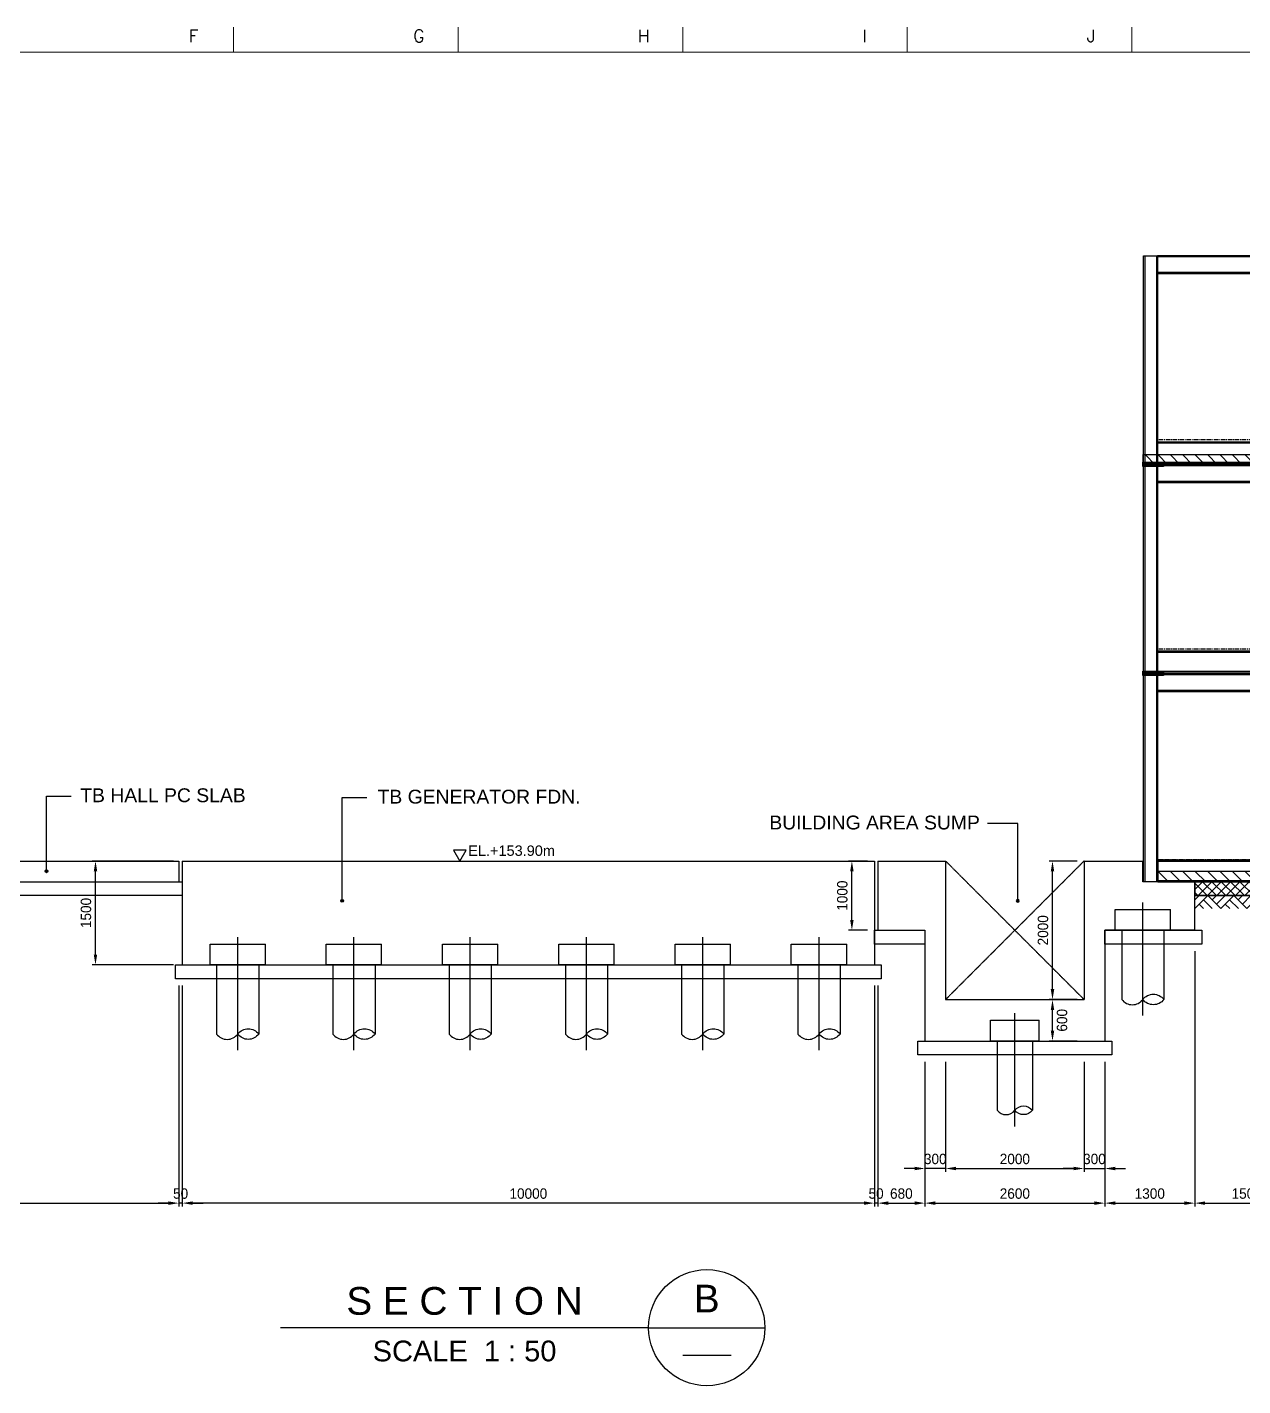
# Model space of a CAD drawing. Header units: millimetres. Extents: x 63700 to 182600, y -289551 to -205451.
# Drawn here: x 81429 to 98995, y -267645 to -248020 of the extents above; entities that cross this region are included whole.
import ezdxf
from ezdxf.enums import TextEntityAlignment as Align

# ---------------------------------------------------------------- set-up
doc = ezdxf.new("R2010")
doc.units = ezdxf.units.MM
doc.header["$LTSCALE"] = 50
doc.linetypes.add('CENTER', pattern=[2, 1.25, -0.25, 0.25, -0.25])
doc.linetypes.add('HIDDEN', pattern=[0.375, 0.25, -0.125])
doc.layers.get('Defpoints').update_dxf_attribs({"color": 140})
for name, color, linetype in [('1', 7, 'Continuous'), ('C_BLOCK', 7, 'Continuous'), ('C_CEN', 1, 'CENTER'), ('C_COLUMN-01', 2, 'Continuous'), ('C_CONC', 4, 'Continuous'), ('C_GIRDER', 2, 'Continuous'), ('C_TEXT_01', 2, 'Continuous'), ('DIM-SCALE', 7, 'Continuous'), ('finish', 1, 'Continuous'), ('HATCH-2', 4, 'Continuous'), ('PILE-1', 8, 'Continuous'), ('REBARD', 3, 'Continuous')]:
    doc.layers.add(name, color=color, linetype=linetype)
doc.layers.add('TAN-TIT', color=30, linetype='Continuous', lineweight=0)
doc.layers.add('TITLE', color=7, linetype='Continuous', lineweight=30)
doc.styles.add('Arial', font='arial.ttf')
doc.styles.add('COM', font='COMPLEX', dxfattribs={"height": 5})
doc.styles.add('돋움', font='')
doc.styles.get('돋움').set_extended_font_data('Dotum')
doc.dimstyles.new('일반도면_0050', dxfattribs={"dimscale": 50, "dimtxt": 3, "dimasz": 3, "dimexe": 1, "dimexo": 2, "dimgap": 1.25, "dimtad": 1, "dimdec": 0, "dimzin": 0, "dimdsep": 46, "dimtxsty": '돋움', "dimcen": -5, "dimclrd": 1, "dimclre": 1, "dimclrt": 7, "dimadec": 8, "dimazin": 0, "dimtfac": 1, "dimtdec": 4, "dimtix": 1, "dimtmove": 2, "dimatfit": 3, "dimfxl": 1, "dimtolj": 1, "dimtzin": 0, "dimarcsym": 0})

# ---------------------------------------------------------------- blocks, each defined once
blk = doc.blocks.new('BORDER')
at = {"layer": 'TAN-TIT'}
for p, q in [((82848, 164680), (82848, 166122)), ((95827, 164680), (95827, 166122)), ((108806, 164680), (108806, 166122)), ((121784, 164680), (121784, 166122)), ((134763, 164680), (134763, 166122)), ((232823, 164680), (4977, 164680))]:
    blk.add_line(p, q, dxfattribs=at)
at = {"layer": 'TAN-TIT', "style": 'COM'}
for s, p in [('F', (80253, 165257)), ('G', (93231, 165257)), ('H', (106210, 165257)), ('I', (119188, 165257)), ('J', (132167, 165257))]:
    blk.add_text(s, height=721, dxfattribs=at).set_placement(p)
blk = doc.blocks.new('ER')
at = {"layer": 'C_BLOCK', "color": 1, "linetype": 'Continuous'}
for p, q in [((2.5, 0), (0, -2.5)), ((0.833, 0), (0, -0.832)), ((0, 0), (20, 0)), ((2.5, 0), (5, -2.5)), ((4.167, 0), (3.334, -0.833)), ((5.833, 0), (4.166, -1.666)), ((7.5, 0), (5, -2.5)), ((7.5, 0), (9.999, -2.5)), ((9.167, 0), (8.333, -0.833)), ((10.832, 0), (9.166, -1.666)), ((12.499, 0), (9.999, -2.5)), ((12.499, 0), (14.999, -2.5)), ((14.166, 0), (13.333, -0.833)), ((15.832, 0), (14.165, -1.666)), ((17.499, 0), (14.999, -2.5)), ((17.499, 0), (19.998, -2.5)), ((19.166, 0), (18.332, -0.833)), ((0.834, -1.666), (1.667, -2.5)), ((1.667, -0.833), (3.333, -2.5)), ((5.887, -1.613), (6.774, -2.5)), ((6.719, -0.78), (8.439, -2.5)), ((10.833, -1.666), (11.666, -2.5)), ((11.666, -0.833), (13.332, -2.5)), ((15.832, -1.666), (16.666, -2.5)), ((16.665, -0.833), (18.331, -2.5)), ((19.998, -0.832), (19.165, -1.666))]:
    blk.add_line(p, q, dxfattribs=at)
blk = doc.blocks.new('*D293')
at = {"layer": 'Defpoints', "color": 0}
for p in [(93671, -261765), (93721, -261765), (93671, -265006)]:
    blk.add_point(p, dxfattribs=at)
at = {"layer": 'DIM-SCALE', "color": 1, "lineweight": -2}
for p, q in [((93671, -261865), (93671, -265056)), ((93721, -261865), (93721, -265056)), ((93521, -265006), (93371, -265006)), ((93721, -265006), (93671, -265006)), ((93871, -265006), (94021, -265006))]:
    blk.add_line(p, q, dxfattribs=at)
at = {"layer": 'DIM-SCALE', "color": 1}
for points in [[(93521, -264981), (93521, -265031), (93671, -265006)], [(93871, -264981), (93871, -265031), (93721, -265006)]]:
    blk.add_solid(points, dxfattribs=at)
at = {"layer": 'DIM-SCALE', "color": 7, "insert": (93696, -264869), "char_height": 150, "attachment_point": 5, "style": '돋움'}
blk.add_mtext('\\A1;50', dxfattribs=at)
blk = doc.blocks.new('*D294')
at = {"layer": 'Defpoints', "color": 0}
for p in [(98301, -261265), (97001, -262865), (98301, -265006)]:
    blk.add_point(p, dxfattribs=at)
at = {"layer": 'DIM-SCALE', "color": 1, "lineweight": -2}
for p, q in [((98301, -261365), (98301, -265056)), ((97001, -262965), (97001, -265056)), ((97151, -265006), (98151, -265006))]:
    blk.add_line(p, q, dxfattribs=at)
at = {"layer": 'DIM-SCALE', "color": 1}
for points in [[(97151, -264981), (97151, -265031), (97001, -265006)], [(98151, -264981), (98151, -265031), (98301, -265006)]]:
    blk.add_solid(points, dxfattribs=at)
at = {"layer": 'DIM-SCALE', "color": 7, "insert": (97651, -264869), "char_height": 150, "attachment_point": 5, "style": '돋움'}
blk.add_mtext('\\A1;1300', dxfattribs=at)
blk = doc.blocks.new('*D295')
at = {"layer": 'Defpoints', "color": 0}
for p in [(98301, -261265), (99801, -262065), (99801, -265006)]:
    blk.add_point(p, dxfattribs=at)
at = {"layer": 'DIM-SCALE', "color": 1, "lineweight": -2}
for p, q in [((98301, -261365), (98301, -265056)), ((99801, -262165), (99801, -265056)), ((98451, -265006), (99651, -265006))]:
    blk.add_line(p, q, dxfattribs=at)
at = {"layer": 'DIM-SCALE', "color": 1}
for points in [[(98451, -264981), (98451, -265031), (98301, -265006)], [(99651, -264981), (99651, -265031), (99801, -265006)]]:
    blk.add_solid(points, dxfattribs=at)
at = {"layer": 'DIM-SCALE', "color": 7, "insert": (99051, -264869), "char_height": 150, "attachment_point": 5, "style": '돋움'}
blk.add_mtext('\\A1;1500', dxfattribs=at)
blk = doc.blocks.new('*D381')
at = {"layer": 'Defpoints', "color": 0}
for p in [(78521, -261265), (83621, -261765), (83621, -265006)]:
    blk.add_point(p, dxfattribs=at)
at = {"layer": 'DIM-SCALE', "color": 1, "lineweight": -2}
for p, q in [((78521, -261365), (78521, -265056)), ((83621, -261865), (83621, -265056)), ((78671, -265006), (83471, -265006))]:
    blk.add_line(p, q, dxfattribs=at)
at = {"layer": 'DIM-SCALE', "color": 1}
for points in [[(78671, -264981), (78671, -265031), (78521, -265006)], [(83471, -264981), (83471, -265031), (83621, -265006)]]:
    blk.add_solid(points, dxfattribs=at)
at = {"layer": 'DIM-SCALE', "color": 7, "insert": (81071, -264869), "char_height": 150, "attachment_point": 5, "style": '돋움'}
blk.add_mtext('\\A1;5100', dxfattribs=at)
blk = doc.blocks.new('*D382')
at = {"layer": 'Defpoints', "color": 0}
for p in [(83621, -261765), (83671, -261765), (83621, -265006)]:
    blk.add_point(p, dxfattribs=at)
at = {"layer": 'DIM-SCALE', "color": 1, "lineweight": -2}
for p, q in [((83621, -261865), (83621, -265056)), ((83671, -261865), (83671, -265056)), ((83471, -265006), (83321, -265006)), ((83671, -265006), (83621, -265006)), ((83821, -265006), (83971, -265006))]:
    blk.add_line(p, q, dxfattribs=at)
at = {"layer": 'DIM-SCALE', "color": 1}
for points in [[(83471, -264981), (83471, -265031), (83621, -265006)], [(83821, -264981), (83821, -265031), (83671, -265006)]]:
    blk.add_solid(points, dxfattribs=at)
at = {"layer": 'DIM-SCALE', "color": 7, "insert": (83646, -264869), "char_height": 150, "attachment_point": 5, "style": '돋움'}
blk.add_mtext('\\A1;50', dxfattribs=at)
blk = doc.blocks.new('*D383')
at = {"layer": 'Defpoints', "color": 0}
for p in [(83671, -261765), (93671, -261765), (83671, -265006)]:
    blk.add_point(p, dxfattribs=at)
at = {"layer": 'DIM-SCALE', "color": 1, "lineweight": -2}
for p, q in [((83671, -261865), (83671, -265056)), ((93671, -261865), (93671, -265056)), ((93521, -265006), (83821, -265006))]:
    blk.add_line(p, q, dxfattribs=at)
at = {"layer": 'DIM-SCALE', "color": 1}
for points in [[(83821, -264981), (83821, -265031), (83671, -265006)], [(93521, -264981), (93521, -265031), (93671, -265006)]]:
    blk.add_solid(points, dxfattribs=at)
at = {"layer": 'DIM-SCALE', "color": 7, "insert": (88671, -264869), "char_height": 150, "attachment_point": 5, "style": '돋움'}
blk.add_mtext('\\A1;10000', dxfattribs=at)
blk = doc.blocks.new('*D311')
at = {"layer": 'Defpoints', "color": 0}
for p in [(82416, -260065), (83643, -260065), (83643, -261565)]:
    blk.add_point(p, dxfattribs=at)
at = {"layer": 'DIM-SCALE', "color": 1, "lineweight": -2}
for p, q in [((83543, -260065), (82366, -260065)), ((82416, -261415), (82416, -260215)), ((83543, -261565), (82366, -261565))]:
    blk.add_line(p, q, dxfattribs=at)
at = {"layer": 'DIM-SCALE', "color": 1}
for points in [[(82391, -260215), (82441, -260215), (82416, -260065)], [(82391, -261415), (82441, -261415), (82416, -261565)]]:
    blk.add_solid(points, dxfattribs=at)
at = {"layer": 'DIM-SCALE', "color": 7, "insert": (82279, -260815), "char_height": 150, "attachment_point": 5, "rotation": 90, "style": '돋움'}
blk.add_mtext('\\A1;1500', dxfattribs=at)
blk = doc.blocks.new('*D313')
at = {"layer": 'Defpoints', "color": 0}
for p in [(93721, -261765), (94401, -262865), (94401, -265006)]:
    blk.add_point(p, dxfattribs=at)
at = {"layer": 'DIM-SCALE', "color": 1, "lineweight": -2}
for p, q in [((93721, -261865), (93721, -265056)), ((94401, -262965), (94401, -265056)), ((93871, -265006), (94251, -265006))]:
    blk.add_line(p, q, dxfattribs=at)
at = {"layer": 'DIM-SCALE', "color": 1}
for points in [[(93871, -264981), (93871, -265031), (93721, -265006)], [(94251, -264981), (94251, -265031), (94401, -265006)]]:
    blk.add_solid(points, dxfattribs=at)
at = {"layer": 'DIM-SCALE', "color": 7, "insert": (94061, -264869), "char_height": 150, "attachment_point": 5, "style": '돋움'}
blk.add_mtext('\\A1;680', dxfattribs=at)
blk = doc.blocks.new('*D314')
at = {"layer": 'Defpoints', "color": 0}
for p in [(94401, -262865), (97001, -262865), (97001, -265006)]:
    blk.add_point(p, dxfattribs=at)
at = {"layer": 'DIM-SCALE', "color": 1, "lineweight": -2}
for p, q in [((94401, -262965), (94401, -265056)), ((97001, -262965), (97001, -265056)), ((94551, -265006), (96851, -265006))]:
    blk.add_line(p, q, dxfattribs=at)
at = {"layer": 'DIM-SCALE', "color": 1}
for points in [[(94551, -264981), (94551, -265031), (94401, -265006)], [(96851, -264981), (96851, -265031), (97001, -265006)]]:
    blk.add_solid(points, dxfattribs=at)
at = {"layer": 'DIM-SCALE', "color": 7, "insert": (95701, -264869), "char_height": 150, "attachment_point": 5, "style": '돋움'}
blk.add_mtext('\\A1;2600', dxfattribs=at)
blk = doc.blocks.new('*D319')
at = {"layer": 'Defpoints', "color": 0}
for p in [(96245, -262065), (96701, -262065), (96701, -262665)]:
    blk.add_point(p, dxfattribs=at)
at = {"layer": 'DIM-SCALE', "color": 1, "lineweight": -2}
for p, q in [((96601, -262065), (96195, -262065)), ((96245, -262515), (96245, -262215)), ((96601, -262665), (96195, -262665))]:
    blk.add_line(p, q, dxfattribs=at)
at = {"layer": 'DIM-SCALE', "color": 1}
for points in [[(96220, -262215), (96270, -262215), (96245, -262065)], [(96220, -262515), (96270, -262515), (96245, -262665)]]:
    blk.add_solid(points, dxfattribs=at)
at = {"layer": 'DIM-SCALE', "color": 7, "char_height": 150, "attachment_point": 5, "rotation": 90, "style": '돋움'}
for s, insert in [('\\A1;', (96108, -262365)), ('\\A1;600', (96383, -262365))]:
    blk.add_mtext(s, dxfattribs=dict(at, insert=insert))
blk = doc.blocks.new('*D320')
at = {"layer": 'Defpoints', "color": 0}
for p in [(96245, -260065), (96701, -260065), (96701, -262065)]:
    blk.add_point(p, dxfattribs=at)
at = {"layer": 'DIM-SCALE', "color": 1, "lineweight": -2}
for p, q in [((96601, -260065), (96195, -260065)), ((96245, -261915), (96245, -260215)), ((96601, -262065), (96195, -262065))]:
    blk.add_line(p, q, dxfattribs=at)
at = {"layer": 'DIM-SCALE', "color": 1}
for points in [[(96220, -260215), (96270, -260215), (96245, -260065)], [(96220, -261915), (96270, -261915), (96245, -262065)]]:
    blk.add_solid(points, dxfattribs=at)
at = {"layer": 'DIM-SCALE', "color": 7, "insert": (96108, -261065), "char_height": 150, "attachment_point": 5, "rotation": 90, "style": '돋움'}
blk.add_mtext('\\A1;2000', dxfattribs=at)
blk = doc.blocks.new('*D321')
at = {"layer": 'Defpoints', "color": 0}
for p in [(93346, -260065), (93671, -260065), (93671, -261065)]:
    blk.add_point(p, dxfattribs=at)
at = {"layer": 'DIM-SCALE', "color": 1, "lineweight": -2}
for p, q in [((93571, -260065), (93296, -260065)), ((93346, -260915), (93346, -260215)), ((93571, -261065), (93296, -261065))]:
    blk.add_line(p, q, dxfattribs=at)
at = {"layer": 'DIM-SCALE', "color": 1}
for points in [[(93321, -260215), (93371, -260215), (93346, -260065)], [(93321, -260915), (93371, -260915), (93346, -261065)]]:
    blk.add_solid(points, dxfattribs=at)
at = {"layer": 'DIM-SCALE', "color": 7, "insert": (93208, -260565), "char_height": 150, "attachment_point": 5, "rotation": 90, "style": '돋움'}
blk.add_mtext('\\A1;1000', dxfattribs=at)
blk = doc.blocks.new('B_Dot')
at = {"layer": 'REBARD', "const_width": 0.4}
blk.add_lwpolyline([(-0.2, 0, 1), (0.2, 0, 1)], format="xyb", close=True, dxfattribs=at)
at = {"layer": 'REBARD'}
blk.add_circle((0, 0), 0.4, dxfattribs=at)
blk = doc.blocks.new('*D290')
at = {"layer": 'Defpoints', "color": 0}
for p in [(94701, -262865), (96701, -262865), (96701, -264506)]:
    blk.add_point(p, dxfattribs=at)
at = {"layer": 'DIM-SCALE', "color": 1, "lineweight": -2}
for p, q in [((94701, -262965), (94701, -264556)), ((96701, -262965), (96701, -264556)), ((94851, -264506), (96551, -264506))]:
    blk.add_line(p, q, dxfattribs=at)
at = {"layer": 'DIM-SCALE', "color": 1}
for points in [[(94851, -264481), (94851, -264531), (94701, -264506)], [(96551, -264481), (96551, -264531), (96701, -264506)]]:
    blk.add_solid(points, dxfattribs=at)
at = {"layer": 'DIM-SCALE', "color": 7, "insert": (95701, -264369), "char_height": 150, "attachment_point": 5, "style": '돋움'}
blk.add_mtext('\\A1;2000', dxfattribs=at)
blk = doc.blocks.new('*D291')
at = {"layer": 'Defpoints', "color": 0}
for p in [(96701, -262865), (97001, -262865), (97001, -264506)]:
    blk.add_point(p, dxfattribs=at)
at = {"layer": 'DIM-SCALE', "color": 1, "lineweight": -2}
for p, q in [((96701, -262965), (96701, -264556)), ((97001, -262965), (97001, -264556)), ((96551, -264506), (96401, -264506)), ((96701, -264506), (97001, -264506)), ((97151, -264506), (97301, -264506))]:
    blk.add_line(p, q, dxfattribs=at)
at = {"layer": 'DIM-SCALE', "color": 1}
for points in [[(96551, -264481), (96551, -264531), (96701, -264506)], [(97151, -264481), (97151, -264531), (97001, -264506)]]:
    blk.add_solid(points, dxfattribs=at)
at = {"layer": 'DIM-SCALE', "color": 7, "insert": (96851, -264369), "char_height": 150, "attachment_point": 5, "style": '돋움'}
blk.add_mtext('\\A1;300', dxfattribs=at)
blk = doc.blocks.new('*D292')
at = {"layer": 'Defpoints', "color": 0}
for p in [(94401, -262865), (94701, -262865), (94401, -264506)]:
    blk.add_point(p, dxfattribs=at)
at = {"layer": 'DIM-SCALE', "color": 1, "lineweight": -2}
for p, q in [((94401, -262965), (94401, -264556)), ((94701, -262965), (94701, -264556)), ((94251, -264506), (94101, -264506)), ((94701, -264506), (94401, -264506)), ((94851, -264506), (95001, -264506))]:
    blk.add_line(p, q, dxfattribs=at)
at = {"layer": 'DIM-SCALE', "color": 1}
for points in [[(94251, -264481), (94251, -264531), (94401, -264506)], [(94851, -264481), (94851, -264531), (94701, -264506)]]:
    blk.add_solid(points, dxfattribs=at)
at = {"layer": 'DIM-SCALE', "color": 7, "insert": (94551, -264369), "char_height": 150, "attachment_point": 5, "style": '돋움'}
blk.add_mtext('\\A1;300', dxfattribs=at)
blk = doc.blocks.new('A$C06B61CC4')
at = {"layer": 'C_GIRDER'}
h = blk.add_hatch(dxfattribs=at)
h.set_pattern_fill('ANSI37', color=8, scale=30)
h.set_pattern_definition([(135, (538626.01, 33154.9), (67.351921, 67.351921), []), (45, (538626.01, 33154.9), (67.351921, -67.351921), [])])
h.paths.add_polyline_path([(750, 0), (750, -200), (9150, -200), (9150, 0)])
at = {"layer": 'finish'}
h = blk.add_hatch(dxfattribs=at)
h.set_pattern_fill('ANSI31', color=8, scale=40, style=0)
h.set_pattern_definition([(135, (538262.07, 39174.9), (89.80256, 89.80256), [])])
h.paths.add_polyline_path([(0, 6170), (0, 6020), (9150, 6020), (9150, 6170)])
h = blk.add_hatch(dxfattribs=at)
h.set_pattern_fill('ANSI31', color=8, scale=40, style=0)
h.set_pattern_definition([(135, (529884.3, 59255.23), (89.80256, 89.80256), [])])
h.paths.add_polyline_path([(9000, 0), (9150, 0), (9150, 6020), (9000, 6020)])
h = blk.add_hatch(dxfattribs=at)
h.set_pattern_fill('ANSI31', color=8, scale=40, style=0)
h.set_pattern_definition([(135, (538626.01, 33154.9), (89.80256, 89.80256), [])])
h.paths.add_polyline_path([(214, 150), (2787, 150), (2787, 0), (214, 0)])
h = blk.add_hatch(dxfattribs=at)
h.set_pattern_fill('ANSI31', color=8, scale=40, style=0)
h.set_pattern_definition([(135, (541626.01, 33154.9), (89.80256, 89.80256), [])])
h.paths.add_polyline_path([(3214, 150), (5787, 150), (5787, 0), (3214, 0)])
h = blk.add_hatch(dxfattribs=at)
h.set_pattern_fill('ANSI31', color=8, scale=40, style=0)
h.set_pattern_definition([(135, (544626.01, 33154.9), (89.80256, 89.80256), [])])
h.paths.add_polyline_path([(6214, 150), (8787, 150), (8787, 0), (6214, 0)])
at = {"layer": 'C_CEN', "color": 8}
for p, q in [((2793, 6382), (213, 6382)), ((2793, 6350), (213, 6350)), ((5793, 6382), (3213, 6382)), ((5793, 6350), (3213, 6350)), ((8793, 6382), (6213, 6382)), ((8793, 6350), (6213, 6350)), ((2793, 3362), (213, 3362)), ((5793, 3362), (3213, 3362)), ((8793, 3362), (6213, 3362)), ((2793, 3330), (213, 3330)), ((5793, 3330), (3213, 3330)), ((8793, 3330), (6213, 3330)), ((2787, 316), (214, 316)), ((214, 316), (214, 310)), ((2787, 310), (214, 310)), ((5787, 316), (3214, 316)), ((3214, 316), (3214, 310)), ((5787, 310), (3214, 310)), ((8787, 316), (6214, 316)), ((6214, 316), (6214, 310)), ((8787, 310), (6214, 310))]:
    blk.add_line(p, q, dxfattribs=at)
at = {"layer": 'C_COLUMN-01', "color": 8}
for points in [[(10, 6060), (10, 9040), (213, 9040), (213, 6060)], [(2990, 6060), (2990, 9040), (2787, 9040), (2787, 6060)], [(3010, 6060), (3010, 9040), (3213, 9040), (3213, 6060)], [(5990, 6060), (5990, 9040), (5787, 9040), (5787, 6060)], [(6010, 6060), (6010, 9040), (6213, 9040), (6213, 6060)], [(8990, 6060), (8990, 9040), (8787, 9040), (8787, 6060)], [(10, 3040), (10, 6000)], [(213, 6000), (213, 3040)], [(2787, 6000), (2787, 3040)], [(2990, 3040), (2990, 6000)], [(3010, 3040), (3010, 6000)], [(3213, 6000), (3213, 3040)], [(5787, 6000), (5787, 3040)], [(5990, 3040), (5990, 6000)], [(6010, 3040), (6010, 6000)], [(6213, 6000), (6213, 3040)], [(8787, 6000), (8787, 3040)], [(8990, 3040), (8990, 6000)], [(213, 2980), (213, 0), (10, 0), (10, 2980)], [(2787, 2980), (2787, 0), (2990, 0), (2990, 2980)], [(3213, 2980), (3213, 0), (3010, 0), (3010, 2980)], [(5787, 2980), (5787, 0), (5990, 0), (5990, 2980)], [(6213, 2980), (6213, 0), (6010, 0), (6010, 2980)], [(8787, 2980), (8787, 0), (8990, 0), (8990, 2980)]]:
    blk.add_lwpolyline(points, dxfattribs=at)
at = {"layer": 'C_GIRDER', "color": 8, "linetype": 'HIDDEN', "ltscale": 0.1}
for p, q in [((26, 9040), (26, 6060)), ((197, 9040), (197, 6060)), ((2803, 9040), (2803, 6060)), ((2974, 9040), (2974, 6060)), ((3026, 9040), (3026, 6060)), ((3197, 9040), (3197, 6060)), ((5803, 9040), (5803, 6060)), ((5974, 9040), (5974, 6060)), ((6026, 9040), (6026, 6060)), ((6197, 9040), (6197, 6060)), ((8803, 9040), (8803, 6060)), ((8974, 9040), (8974, 6060)), ((2787, 9027), (213, 9027)), ((5787, 9027), (3213, 9027)), ((8787, 9027), (6213, 9027)), ((2787, 8802), (213, 8802)), ((5787, 8802), (3213, 8802)), ((8787, 8802), (6213, 8802)), ((2787, 6334), (213, 6334)), ((5787, 6334), (3213, 6334)), ((8787, 6334), (6213, 6334)), ((26, 6000), (26, 3040)), ((197, 6000), (197, 3040)), ((2700, 6056), (300, 6056)), ((2700, 6007), (300, 6007)), ((2803, 6000), (2803, 3040)), ((2974, 6000), (2974, 3040)), ((3026, 6000), (3026, 3040)), ((3197, 6000), (3197, 3040)), ((5700, 6056), (3300, 6056)), ((5700, 6007), (3300, 6007)), ((5803, 6000), (5803, 3040)), ((5974, 6000), (5974, 3040)), ((6026, 6000), (6026, 3040)), ((6197, 6000), (6197, 3040)), ((8700, 6056), (6300, 6056)), ((8700, 6007), (6300, 6007)), ((8803, 6000), (8803, 3040)), ((8974, 6000), (8974, 3040)), ((2787, 5782), (213, 5782)), ((5787, 5782), (3213, 5782)), ((8787, 5782), (6213, 5782)), ((2787, 3314), (213, 3314)), ((5787, 3314), (3213, 3314)), ((8787, 3314), (6213, 3314)), ((26, 2980), (26, 0)), ((197, 2980), (197, 0)), ((2700, 3036), (300, 3036)), ((2700, 2987), (300, 2987)), ((2803, 2980), (2803, 0)), ((2974, 2980), (2974, 0)), ((3026, 2980), (3026, 0)), ((3197, 2980), (3197, 0)), ((5700, 3036), (3300, 3036)), ((5700, 2987), (3300, 2987)), ((5803, 2980), (5803, 0)), ((5974, 2980), (5974, 0)), ((6026, 2980), (6026, 0)), ((6197, 2980), (6197, 0)), ((8700, 3036), (6300, 3036)), ((8700, 2987), (6300, 2987)), ((8803, 2980), (8803, 0)), ((8974, 2980), (8974, 0)), ((2787, 2762), (213, 2762)), ((5787, 2762), (3213, 2762)), ((8787, 2762), (6213, 2762)), ((2787, 294), (214, 294)), ((5787, 294), (3214, 294)), ((8787, 294), (6214, 294)), ((2787, 16), (214, 16)), ((5787, 16), (3214, 16)), ((8787, 16), (6214, 16))]:
    blk.add_line(p, q, dxfattribs=at)
at = {"layer": 'C_GIRDER', "color": 8}
for p, q in [((213, 9040), (2787, 9040)), ((3213, 9040), (5787, 9040)), ((6213, 9040), (8787, 9040))]:
    blk.add_line(p, q, dxfattribs=at)
for points in [[(2787, 9040), (213, 9040)], [(213, 9040), (213, 8788), (2787, 8788), (2787, 9040)], [(5787, 9040), (3213, 9040)], [(3213, 9040), (3213, 8788), (5787, 8788), (5787, 9040)], [(8787, 9040), (6213, 9040)], [(6213, 9040), (6213, 8788), (8787, 8788), (8787, 9040)], [(2787, 6060), (2787, 6350), (213, 6350), (213, 6060)], [(5787, 6060), (5787, 6350), (3213, 6350), (3213, 6060)], [(8787, 6060), (8787, 6350), (6213, 6350), (6213, 6060)], [(213, 6040), (213, 6040), (2787, 6040)], [(2787, 6020), (213, 6020)], [(213, 6000), (213, 5768), (2787, 5768), (2787, 6000)], [(2937, 6020), (363, 6020)], [(3213, 6040), (3213, 6040), (5787, 6040)], [(5787, 6020), (3213, 6020)], [(3213, 6000), (3213, 5768), (5787, 5768), (5787, 6000)], [(6213, 6040), (6213, 6040), (8787, 6040)], [(8787, 6020), (6213, 6020)], [(6213, 6000), (6213, 5768), (8787, 5768), (8787, 6000)], [(2787, 3040), (2787, 3330), (213, 3330), (213, 3040)], [(5787, 3040), (5787, 3330), (3213, 3330), (3213, 3040)], [(8787, 3040), (8787, 3330), (6213, 3330), (6213, 3040)], [(213, 3020), (213, 3020), (2787, 3020)], [(2787, 3000), (213, 3000)], [(213, 2980), (213, 2748), (2787, 2748), (2787, 2980)], [(3213, 3020), (3213, 3020), (5787, 3020)], [(5787, 3000), (3213, 3000)], [(3213, 2980), (3213, 2748), (5787, 2748), (5787, 2980)], [(6213, 3020), (6213, 3020), (8787, 3020)], [(8787, 3000), (6213, 3000)], [(6213, 2980), (6213, 2748), (8787, 2748), (8787, 2980)]]:
    blk.add_lwpolyline(points, dxfattribs=at)
for points in [[(0, 6060), (300, 6060), (300, 6040), (0, 6040)], [(0, 6040), (300, 6040), (300, 6020), (0, 6020)], [(0, 6020), (300, 6020), (300, 6000), (0, 6000)], [(3000, 6060), (2700, 6060), (2700, 6040), (3000, 6040)], [(3000, 6040), (2700, 6040), (2700, 6020), (3000, 6020)], [(3000, 6020), (2700, 6020), (2700, 6000), (3000, 6000)], [(3000, 6060), (3300, 6060), (3300, 6040), (3000, 6040)], [(3000, 6040), (3300, 6040), (3300, 6020), (3000, 6020)], [(3000, 6020), (3300, 6020), (3300, 6000), (3000, 6000)], [(6000, 6060), (5700, 6060), (5700, 6040), (6000, 6040)], [(6000, 6040), (5700, 6040), (5700, 6020), (6000, 6020)], [(6000, 6020), (5700, 6020), (5700, 6000), (6000, 6000)], [(6000, 6060), (6300, 6060), (6300, 6040), (6000, 6040)], [(6000, 6040), (6300, 6040), (6300, 6020), (6000, 6020)], [(6000, 6020), (6300, 6020), (6300, 6000), (6000, 6000)], [(9000, 6060), (8700, 6060), (8700, 6040), (9000, 6040)], [(9000, 6040), (8700, 6040), (8700, 6020), (9000, 6020)], [(9000, 6020), (8700, 6020), (8700, 6000), (9000, 6000)], [(0, 3040), (300, 3040), (300, 3020), (0, 3020)], [(0, 3020), (300, 3020), (300, 3000), (0, 3000)], [(0, 3000), (300, 3000), (300, 2980), (0, 2980)], [(3000, 3040), (2700, 3040), (2700, 3020), (3000, 3020)], [(3000, 3020), (2700, 3020), (2700, 3000), (3000, 3000)], [(3000, 3000), (2700, 3000), (2700, 2980), (3000, 2980)], [(3000, 3040), (3300, 3040), (3300, 3020), (3000, 3020)], [(3000, 3020), (3300, 3020), (3300, 3000), (3000, 3000)], [(3000, 3000), (3300, 3000), (3300, 2980), (3000, 2980)], [(6000, 3040), (5700, 3040), (5700, 3020), (6000, 3020)], [(6000, 3020), (5700, 3020), (5700, 3000), (6000, 3000)], [(6000, 3000), (5700, 3000), (5700, 2980), (6000, 2980)], [(6000, 3040), (6300, 3040), (6300, 3020), (6000, 3020)], [(6000, 3020), (6300, 3020), (6300, 3000), (6000, 3000)], [(6000, 3000), (6300, 3000), (6300, 2980), (6000, 2980)], [(9000, 3040), (8700, 3040), (8700, 3020), (9000, 3020)], [(9000, 3020), (8700, 3020), (8700, 3000), (9000, 3000)], [(9000, 3000), (8700, 3000), (8700, 2980), (9000, 2980)], [(2787, 310), (214, 310), (214, 0), (2787, 0)], [(5787, 310), (3214, 310), (3214, 0), (5787, 0)], [(8787, 310), (6214, 310), (6214, 0), (8787, 0)]]:
    blk.add_lwpolyline(points, close=True, dxfattribs=at)
at = {"layer": 'finish', "color": 8}
for p, q in [((0, 9040), (0, 9040)), ((3000, 9040), (3000, 9040)), ((6000, 9040), (6000, 9040)), ((0, 6170), (9150, 6170)), ((0, 6170), (0, 6020)), ((9150, 6170), (9150, 0)), ((0, 6020), (9150, 6020)), ((9000, 6020), (9000, 0)), ((2787, 150), (214, 150)), ((214, 150), (214, 0)), ((2787, 0), (214, 0)), ((2787, 150), (2787, 0)), ((5787, 150), (3214, 150)), ((3214, 150), (3214, 0)), ((5787, 0), (3214, 0)), ((5787, 150), (5787, 0)), ((8787, 150), (6214, 150)), ((6214, 150), (6214, 0)), ((8787, 0), (6214, 0)), ((8787, 150), (8787, 0))]:
    blk.add_line(p, q, dxfattribs=at)
blk.add_lwpolyline([(9150, 6020), (9000, 6020), (9000, 0), (9150, 0)], close=True, dxfattribs=at)
blk.add_lwpolyline([(750, 0), (750, -200), (9150, -200), (9150, 0), (750, 0)], dxfattribs=at)

msp = doc.modelspace()

# ---------------------------------------------------------------- linework, layer by layer
at = {"color": 1}
msp.add_lwpolyline([(87774.2, -259906.1), (87591.3, -259906.1), (87682.7, -260064.5)], close=True, dxfattribs=at)
at = {"layer": 'C_CEN', "color": 1, "ltscale": 0.1}
for p, q in [((96700.9, -260064.5), (94700.9, -262064.5)), ((94700.9, -260064.5), (96700.9, -262064.5)), ((97550.9, -262298.3), (97550.9, -260664.5)), ((84470.9, -262798.3), (84470.9, -261164.5)), ((86150.9, -262798.3), (86150.9, -261164.5)), ((87830.9, -262798.3), (87830.9, -261164.5)), ((89510.9, -262798.3), (89510.9, -261164.5)), ((91190.9, -262798.3), (91190.9, -261164.5)), ((92870.9, -262798.3), (92870.9, -261164.5)), ((95700.9, -263898.3), (95700.9, -262264.5))]:
    msp.add_line(p, q, dxfattribs=at)
at = {"layer": 'C_CONC', "color": 3}
for p, q in [((78520.9, -260064.5), (83620.9, -260064.5)), ((83620.9, -260064.5), (83620.9, -260364.5)), ((83670.9, -260064.5), (83670.9, -261064.5)), ((83670.9, -260064.5), (83670.9, -261564.5)), ((93670.9, -260064.5), (93670.9, -261064.5)), ((93670.9, -260064.5), (93670.9, -261564.5)), ((93720.9, -260064.5), (94700.9, -260064.5)), ((93720.9, -260064.5), (93720.9, -261064.5)), ((94700.9, -260064.5), (94700.9, -262064.5)), ((96700.9, -260064.5), (97550.9, -260064.5)), ((96700.9, -260064.5), (96700.9, -262064.5)), ((97550.9, -260364.5), (97550.9, -260064.5)), ((78520.9, -260364.5), (83620.9, -260364.5)), ((98300.9, -260364.5), (97550.9, -260364.5)), ((98300.9, -261064.5), (98300.9, -260364.5)), ((93720.9, -261064.5), (94400.9, -261064.5)), ((94400.9, -261064.5), (94400.9, -262664.5)), ((97000.9, -261064.5), (97000.9, -262664.5)), ((98300.9, -261064.5), (97000.9, -261064.5)), ((94700.9, -262064.5), (96700.9, -262064.5))]:
    msp.add_line(p, q, dxfattribs=at)
for points in [[(83670.9, -260064.5), (93670.9, -260064.5)], [(83670.9, -261564.5), (93670.9, -261564.5)]]:
    msp.add_lwpolyline(points, dxfattribs=at)
at = {"layer": 'C_CONC', "color": 1, "ltscale": 0.1}
for points in [[(83670.9, -260564.5), (78500.9, -260564.5), (78500.9, -260364.5), (83670.9, -260364.5), (83670.9, -260564.5)], [(99800.9, -260564.5), (98300.9, -260564.5), (98300.9, -260364.5), (99800.9, -260364.5), (99800.9, -260564.5)], [(94400.9, -261264.5), (93670.9, -261264.5), (93670.9, -261064.5), (94400.9, -261064.5), (94400.9, -261264.5)], [(98400.9, -261264.5), (97000.9, -261264.5), (97000.9, -261064.5), (98400.9, -261064.5), (98400.9, -261264.5)], [(93770.9, -261764.5), (83571, -261764.5), (83571, -261564.5), (93770.9, -261564.5), (93770.9, -261764.5)], [(97100.9, -262864.5), (94301, -262864.5), (94301, -262664.5), (97100.9, -262664.5), (97100.9, -262864.5)]]:
    msp.add_lwpolyline(points, dxfattribs=at)
at = {"layer": 'HATCH-2', "color": 1}
for p, q in [((81709.8, -260213.2), (81709.8, -259126.9)), ((81709.8, -259126.9), (82063.3, -259126.9)), ((85981.4, -260638.9), (85981.4, -259146.9)), ((85981.4, -259146.9), (86334.8, -259146.9)), ((95742.3, -259520.5), (95305.6, -259520.5)), ((95742.3, -260638.9), (95742.3, -259520.5))]:
    msp.add_line(p, q, dxfattribs=at)
at = {"layer": 'PILE-1'}
for p, q in [((97150.9, -261064.5), (97150.9, -260764.5)), ((97150.9, -260764.5), (97950.9, -260764.5)), ((97950.9, -261064.5), (97950.9, -260764.5)), ((97950.9, -261064.5), (97150.9, -261064.5)), ((97246.4, -261064.5), (97246.4, -262064.5)), ((97855.4, -261064.5), (97855.4, -262064.5)), ((84070.9, -261564.5), (84070.9, -261264.5)), ((84070.9, -261264.5), (84870.9, -261264.5)), ((84870.9, -261564.5), (84870.9, -261264.5)), ((85750.9, -261564.5), (85750.9, -261264.5)), ((85750.9, -261264.5), (86550.9, -261264.5)), ((86550.9, -261564.5), (86550.9, -261264.5)), ((87430.9, -261564.5), (87430.9, -261264.5)), ((87430.9, -261264.5), (88230.9, -261264.5)), ((88230.9, -261564.5), (88230.9, -261264.5)), ((89110.9, -261564.5), (89110.9, -261264.5)), ((89110.9, -261264.5), (89910.9, -261264.5)), ((89910.9, -261564.5), (89910.9, -261264.5)), ((90790.9, -261564.5), (90790.9, -261264.5)), ((90790.9, -261264.5), (91590.9, -261264.5)), ((91590.9, -261564.5), (91590.9, -261264.5)), ((92470.9, -261564.5), (92470.9, -261264.5)), ((92470.9, -261264.5), (93270.9, -261264.5)), ((93270.9, -261564.5), (93270.9, -261264.5)), ((84870.9, -261564.5), (84070.9, -261564.5)), ((84166.4, -261564.5), (84166.4, -262564.5)), ((84775.4, -261564.5), (84775.4, -262564.5)), ((86550.9, -261564.5), (85750.9, -261564.5)), ((85846.4, -261564.5), (85846.4, -262564.5)), ((86455.4, -261564.5), (86455.4, -262564.5)), ((88230.9, -261564.5), (87430.9, -261564.5)), ((87526.4, -261564.5), (87526.4, -262564.5)), ((88135.4, -261564.5), (88135.4, -262564.5)), ((89910.9, -261564.5), (89110.9, -261564.5)), ((89206.4, -261564.5), (89206.4, -262564.5)), ((89815.4, -261564.5), (89815.4, -262564.5)), ((91590.9, -261564.5), (90790.9, -261564.5)), ((90886.4, -261564.5), (90886.4, -262564.5)), ((91495.4, -261564.5), (91495.4, -262564.5)), ((93270.9, -261564.5), (92470.9, -261564.5)), ((92566.4, -261564.5), (92566.4, -262564.5)), ((93175.4, -261564.5), (93175.4, -262564.5)), ((95350.9, -262664.5), (95350.9, -262364.5)), ((95350.9, -262364.5), (96050.9, -262364.5)), ((96050.9, -262664.5), (96050.9, -262364.5)), ((96050.9, -262664.5), (95350.9, -262664.5)), ((95446.9, -262664.5), (95446.9, -263664.5)), ((95954.9, -262664.5), (95954.9, -263664.5))]:
    msp.add_line(p, q, dxfattribs=at)
for points in [[(97246.4, -262064.5, 0.5), (97550.9, -262064.5, -0.5), (97855.4, -262064.5, -0.5), (97550.9, -262064.5)], [(84166.4, -262564.5, 0.5), (84470.9, -262564.5, -0.5), (84775.4, -262564.5, -0.5), (84470.9, -262564.5)], [(85846.4, -262564.5, 0.5), (86150.9, -262564.5, -0.5), (86455.4, -262564.5, -0.5), (86150.9, -262564.5)], [(87526.4, -262564.5, 0.5), (87830.9, -262564.5, -0.5), (88135.4, -262564.5, -0.5), (87830.9, -262564.5)], [(89206.4, -262564.5, 0.5), (89510.9, -262564.5, -0.5), (89815.4, -262564.5, -0.5), (89510.9, -262564.5)], [(90886.4, -262564.5, 0.5), (91190.9, -262564.5, -0.5), (91495.4, -262564.5, -0.5), (91190.9, -262564.5)], [(92566.4, -262564.5, 0.5), (92870.9, -262564.5, -0.5), (93175.4, -262564.5, -0.5), (92870.9, -262564.5)], [(95446.9, -263664.5, 0.5), (95700.9, -263664.5, -0.5), (95954.9, -263664.5, -0.5), (95700.9, -263664.5)]]:
    msp.add_lwpolyline(points, format="xyb", dxfattribs=at)
at = {"layer": 'TITLE', "color": 1, "linetype": 'Continuous'}
msp.add_line((90408.9, -266805.1), (85088.9, -266805.1), dxfattribs=at)
msp.add_lwpolyline([(90408.9, -266805.1), (92088.9, -266805.1)], dxfattribs=at)
at = {"layer": 'TITLE', "color": 2, "linetype": 'Continuous'}
msp.add_lwpolyline([(90904.8, -267204.3), (91602.9, -267204.3)], dxfattribs=at)
at = {"layer": 'TITLE', "color": 1, "linetype": 'Continuous'}
msp.add_circle((91248.9, -266805.1), 840, dxfattribs=at)

# ---------------------------------------------------------------- block references
at = {"layer": '1', "xscale": 0.25, "yscale": 0.25, "zscale": 0.25}
msp.add_blockref('BORDER', (63700.3, -289550.7), dxfattribs=at)
at = {"layer": 'C_BLOCK', "xscale": 75, "yscale": 75, "zscale": 75}
msp.add_blockref('ER', (98300.9, -260564.5), dxfattribs=at)
at = {"layer": 'finish'}
msp.add_blockref('A$C06B61CC4', (97550.9, -260364.5), dxfattribs=at)
at = {"layer": 'REBARD', "yscale": 50, "zscale": 50}
for p, xscale in [((81709.8, -260213.2), 50), ((85981.4, -260638.9), 50), ((95742.3, -260638.9), -50)]:
    msp.add_blockref('B_Dot', p, dxfattribs=dict(at, xscale=xscale))

# ---------------------------------------------------------------- texts
at = {"layer": 'C_TEXT_01', "style": 'Arial'}
for s, p in [('TB HALL PC SLAB', (83391.2, -259214.8)), ('TB GENERATOR FDN.', (87958.8, -259234.8)), ('BUILDING AREA SUMP', (93674.4, -259608.4))]:
    msp.add_text(s, height=200, dxfattribs=at).set_placement(p, align=Align.CENTER)
msp.add_text('EL.+153.90m', height=150, dxfattribs=at).set_placement((87802.8, -259989.8))
at = {"layer": 'TITLE', "color": 3, "ltscale": 10, "style": 'Arial'}
msp.add_text('S E C T I O N', height=400, dxfattribs=at).set_placement((87748.9, -266618.4), align=Align.CENTER)
at = {"layer": 'TITLE', "color": 2, "ltscale": 10, "style": 'Arial'}
msp.add_text('B', height=400, dxfattribs=at).set_placement((91248.9, -266385.1), align=Align.MIDDLE)
at = {"layer": 'TITLE', "color": 2, "linetype": 'Continuous', "style": 'Arial'}
msp.add_text('SCALE  1 : 50', height=300, dxfattribs=at).set_placement((87749.1, -266991.7), align=Align.TOP_CENTER)

# ---------------------------------------------------------------- dimensions: what is measured, and where the dimension line sits
at = {"layer": 'DIM-SCALE'}
for base, p1, p2, angle, picture, middle in [((82416.5, -260064.5), (83642.8, -261564.5), (83642.8, -260064.5), 270, '*D311', (82278.9, -260814.5)), ((93345.5, -260064.5), (93670.9, -261064.5), (93670.9, -260064.5), 270, '*D321', (93207.9, -260564.5)), ((96245.4, -260064.5), (96700.9, -262064.5), (96700.9, -260064.5), 270, '*D320', (96107.8, -261064.5)), ((98300.9, -265006.1), (97000.9, -262864.5), (98300.9, -261264.5), 180, '*D294', (97650.9, -264868.5)), ((99800.9, -265006.1), (98300.9, -261264.5), (99800.9, -262064.5), 180, '*D295', (99050.9, -264868.5)), ((83620.9, -265006.1), (83670.9, -261764.5), (83620.9, -261764.5), 180, '*D382', (83645.9, -264868.5)), ((83670.9, -265006.1), (93670.9, -261764.5), (83670.9, -261764.5), 180, '*D383', (88670.9, -264868.5)), ((94400.9, -265006.1), (93720.9, -261764.5), (94400.9, -262864.5), 180, '*D313', (94060.9, -264868.5)), ((97000.9, -265006.1), (94400.9, -262864.5), (97000.9, -262864.5), 180, '*D314', (95700.9, -264868.5)), ((96700.9, -264506.1), (94700.9, -262864.5), (96700.9, -262864.5), 180, '*D290', (95700.9, -264368.5)), ((97000.9, -264506.1), (96700.9, -262864.5), (97000.9, -262864.5), 180, '*D291', (96850.9, -264368.5))]:
    dim = msp.add_linear_dim(base=base, p1=p1, p2=p2, angle=angle, dimstyle='일반도면_0050', dxfattribs=at)
    dim.commit()
    dim.dimension.update_dxf_attribs({"geometry": picture, "text_midpoint": middle})
for base, p1, p2, picture, middle in [((83620.9, -265006.1), (78520.9, -261264.5), (83620.9, -261764.5), '*D381', (81070.9, -264868.5)), ((93670.9, -265006.1), (93720.9, -261764.5), (93670.9, -261764.5), '*D293', (93695.9, -264868.5)), ((94400.9, -264506.1), (94700.9, -262864.5), (94400.9, -262864.5), '*D292', (94550.9, -264368.5))]:
    dim = msp.add_linear_dim(base=base, p1=p1, p2=p2, dimstyle='일반도면_0050', dxfattribs=at)
    dim.commit()
    dim.dimension.update_dxf_attribs({"geometry": picture, "text_midpoint": middle})
dim = msp.add_linear_dim(base=(96245.4, -262064.5), p1=(96700.9, -262664.5), p2=(96700.9, -262064.5), angle=270, text='\\X<>', dimstyle='일반도면_0050', override={"dimgap": 1.25}, dxfattribs=at)
dim.commit()
dim.dimension.update_dxf_attribs({"geometry": '*D319', "text_midpoint": (96245.4, -262364.5)})

doc.saveas('drawing.dxf')
